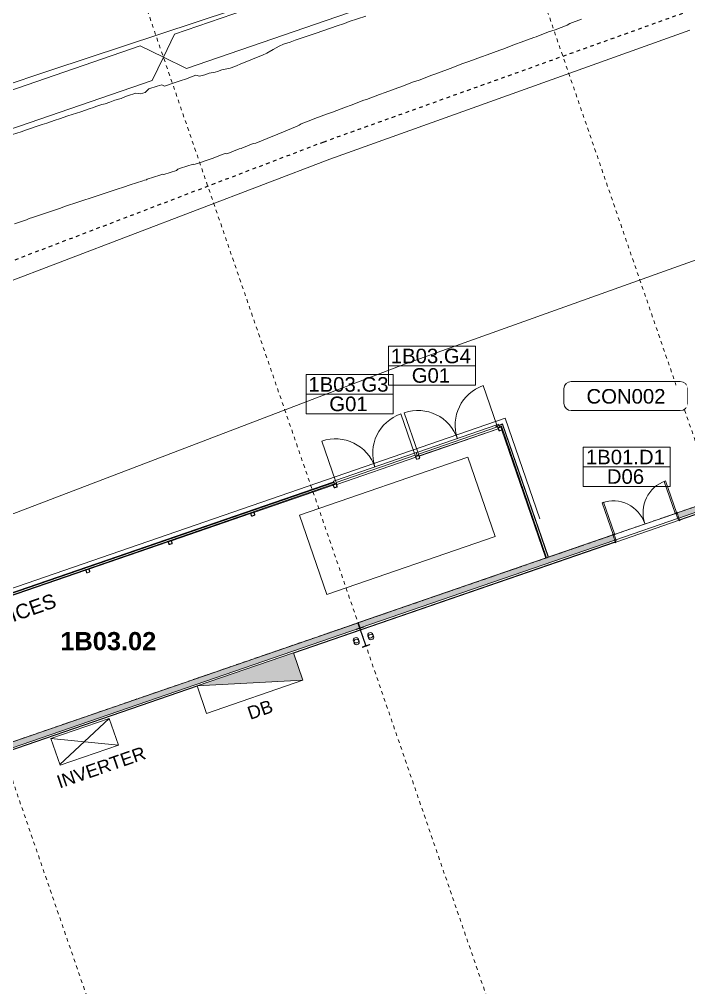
# Model space of a CAD drawing. Header units: metres. Extents: x -2477 to -2300, y 3875 to 4051.
# Drawn here: x -2429.96 to -2411.54, y 3998.58 to 4025.2 of the extents above; entities that cross this region are included whole.
import ezdxf

# ---------------------------------------------------------------- set-up
doc = ezdxf.new("R2010")
doc.units = ezdxf.units.M
for name, pattern in [('BOUNDARY Tighter', [0.008, 0.004, -0.002, 0, -0.002]), ('Grid Line', [0.021, 0.012, -0.003, 0.003, -0.003]), ('Overhead', [0.004, 0.0025, -0.0015])]:
    doc.linetypes.add(name, pattern=pattern)
for name, color, linetype, lineweight in [('A-AREA-IDEN', 2, 'Continuous', 5), ('A-DETL', 90, 'Continuous', 13), ('A-DETL-GENF', 92, 'Continuous', 5), ('A-DOOR', 31, 'Continuous', 5), ('A-DOOR-FRAM', 31, 'Continuous', 5), ('A-DOOR-IDEN', 31, 'Continuous', 5), ('A-FLOR', 192, 'Continuous', 5), ('A-FLOR-IDEN', 11, 'Continuous', 5), ('A-FLOR-OVHD', 1, 'Overhead', 5), ('A-GENM', 13, 'Continuous', 5), ('A-GLAZ-CWMG', 51, 'Continuous', 5), ('A-WALL', 113, 'Continuous', 5), ('A-WALL-FNSH', 113, 'Continuous', 13), ('A-WALL-PATT', 111, 'Continuous', 13), ('C-TOPO', 7, 'Continuous', 5), ('C-TOPO-MAJR', 7, 'Continuous', 20), ('C-TOPO-MINR', 7, 'Continuous', 5), ('G-ANNO-TEXT', 231, 'Continuous', 5), ('P-SANR-FIXT', 6, 'Continuous', 5), ('S-BEAM', 12, 'Continuous', 5), ('S-COLS', 52, 'Continuous', 5), ('S-GRID', 1, 'Continuous', 5)]:
    doc.layers.add(name, color=color, linetype=linetype, lineweight=lineweight)
doc.styles.add('Arial_1', font='arial.ttf', dxfattribs={"height": 0.36})
doc.styles.add('Arial_3', font='arial.ttf', dxfattribs={"height": 0.4})
doc.styles.add('Arial_B_1', font='arialbd.ttf', dxfattribs={"height": 0.5})

# ---------------------------------------------------------------- blocks, each defined once
blk = doc.blocks.new('Door-Hinge-Double EXTERNAL - 2040x920x920x40-Solid Core-Metal Frame-Double Rebate Wraparound GRILLE-3531441-GA - Part A')
at = {"layer": 'A-DOOR'}
for p, q in [((-0.921, 0.1195), (-0.921, 1.0395)), ((-0.921, 1.0395), (-0.881, 1.0395)), ((-0.881, 1.0395), (-0.881, 0.1195)), ((0.921, 1.0395), (0.881, 1.0395)), ((0.881, 1.0395), (0.881, 0.1195)), ((0.921, 0.1195), (0.921, 1.0395)), ((-0.881, 0.1195), (-0.921, 0.1195)), ((0.881, 0.1195), (0.921, 0.1195))]:
    blk.add_line(p, q, dxfattribs=at)
for centre, start, end in [((-0.921, 0.1195), 360, 90), ((0.921, 0.1195), 90, 180)]:
    blk.add_arc(centre, 0.92, start, end, dxfattribs=at)
blk = doc.blocks.new('X_Door-Frame-Metal - Standard-3351378-GA - Part A')
at = {"layer": 'A-DOOR-FRAM'}
for p, q in [((-0.923, 0.1195), (-0.943, 0.1195)), ((-0.943, 0.1195), (-0.943, 0.1055)), ((-0.943, 0.1055), (-0.928, 0.1055)), ((-0.941, 0.1075), (-0.941, 0.1175)), ((-0.941, 0.1175), (-0.925, 0.1175)), ((-0.941, 0.1175), (-0.941, 0.1075)), ((-0.928, 0.1075), (-0.941, 0.1075)), ((-0.928, 0.1055), (-0.928, 0.1075)), ((-0.925, 0.1175), (-0.925, 0.0765)), ((-0.925, 0.0765), (-0.9, 0.0765)), ((-0.923, 0.0785), (-0.923, 0.1195)), ((-0.898, 0.0785), (-0.923, 0.0785)), ((-0.9, 0.0765), (-0.9, -0.0765)), ((-0.898, -0.0785), (-0.898, 0.0785)), ((0.923, 0.0785), (0.898, 0.0785)), ((0.898, 0.0785), (0.898, -0.0785)), ((0.9, -0.0765), (0.9, 0.0765)), ((0.9, 0.0765), (0.925, 0.0765)), ((0.943, 0.1195), (0.923, 0.1195)), ((0.923, 0.1195), (0.923, 0.0785)), ((0.925, 0.0765), (0.925, 0.1175)), ((0.925, 0.1175), (0.941, 0.1175)), ((0.941, 0.1075), (0.928, 0.1075)), ((0.928, 0.1075), (0.928, 0.1055)), ((0.928, 0.1055), (0.943, 0.1055)), ((0.941, 0.1175), (0.941, 0.1075)), ((0.941, 0.1075), (0.941, 0.1175)), ((0.943, 0.1055), (0.943, 0.1195)), ((-0.928, -0.1055), (-0.943, -0.1055)), ((-0.943, -0.1055), (-0.943, -0.1195)), ((-0.943, -0.1195), (-0.923, -0.1195)), ((-0.941, -0.1075), (-0.928, -0.1075)), ((-0.941, -0.1175), (-0.941, -0.1075)), ((-0.941, -0.1075), (-0.941, -0.1175)), ((-0.925, -0.1175), (-0.941, -0.1175)), ((-0.928, -0.1075), (-0.928, -0.1055)), ((-0.9, -0.0765), (-0.925, -0.0765)), ((-0.925, -0.0765), (-0.925, -0.1175)), ((-0.923, -0.1195), (-0.923, -0.0785)), ((-0.923, -0.0785), (-0.898, -0.0785)), ((0.898, -0.0785), (0.923, -0.0785)), ((0.925, -0.0765), (0.9, -0.0765)), ((0.923, -0.0785), (0.923, -0.1195)), ((0.923, -0.1195), (0.943, -0.1195)), ((0.925, -0.1175), (0.925, -0.0765)), ((0.941, -0.1175), (0.925, -0.1175)), ((0.943, -0.1055), (0.928, -0.1055)), ((0.928, -0.1055), (0.928, -0.1075)), ((0.928, -0.1075), (0.941, -0.1075)), ((0.941, -0.1075), (0.941, -0.1175)), ((0.941, -0.1175), (0.941, -0.1075)), ((0.943, -0.1195), (0.943, -0.1055))]:
    blk.add_line(p, q, dxfattribs=at)
blk = doc.blocks.new('Mechanical - Condensers - Mechanical - Condensers-1249279-GA - Part A')
at = {"layer": 'A-GENM', "lineweight": 13}
for p, q in [((-2417.617, 4013.162), (-2422.251, 4011.566)), ((-2416.869, 4010.987), (-2417.617, 4013.162)), ((-2422.251, 4011.566), (-2421.502, 4009.392)), ((-2421.502, 4009.392), (-2416.869, 4010.987))]:
    blk.add_line(p, q, dxfattribs=at)
blk = doc.blocks.new('Downpipe - Straight - 01 - 150D-1616291-GA - Part A')
at = {"layer": 'P-SANR-FIXT'}
for start, end in [(0, 180), (360, 180), (180, 0), (180, 360)]:
    blk.add_arc((-0.04, 0.1), 0.075, start, end, dxfattribs=at)
blk = doc.blocks.new('Downpipe - Straight - 01 - 150D-1616292-GA - Part A')
at = {"layer": 'P-SANR-FIXT'}
for start, end in [(360, 180), (0, 180), (180, 360), (180, 0)]:
    blk.add_arc((-0.04, -0.1), 0.075, start, end, dxfattribs=at)
blk = doc.blocks.new('Downpipe - L Spreader - Default-3252010-GA - Part A')
at = {"layer": 'P-SANR-FIXT'}
for start, end in [(0, 180), (180, 0)]:
    blk.add_arc((-0.04, 0.15), 0.075, start, end, dxfattribs=at)
blk = doc.blocks.new('Downpipe - L Spreader - Default-3251983-GA - Part A')
at = {"layer": 'P-SANR-FIXT'}
for start, end in [(360, 180), (180, 360)]:
    blk.add_arc((-0.04, -0.15), 0.075, start, end, dxfattribs=at)
blk = doc.blocks.new('Structural Framing 3 - Structural Framing 1-1636859-GA - Part A')
at = {"layer": 'S-BEAM', "lineweight": 13}
for p, q in [((-2420.491, 4008.502), (-2420.689, 4008.434)), ((-2420.689, 4008.434), (-2420.685, 4008.421)), ((-2420.685, 4008.421), (-2420.604, 4008.449)), ((-2420.586, 4008.44), (-2420.432, 4007.992)), ((-2420.423, 4007.996), (-2420.577, 4008.443)), ((-2420.568, 4008.461), (-2420.487, 4008.489)), ((-2420.487, 4008.489), (-2420.491, 4008.502)), ((-2420.44, 4007.975), (-2420.521, 4007.947)), ((-2420.521, 4007.947), (-2420.517, 4007.934)), ((-2420.517, 4007.934), (-2420.319, 4008.002)), ((-2420.324, 4008.015), (-2420.405, 4007.987)), ((-2420.319, 4008.002), (-2420.324, 4008.015))]:
    blk.add_line(p, q, dxfattribs=at)
for centre, start, end in [((-2420.599, 4008.436), 19.0004, 109.0004), ((-2420.564, 4008.448), 109.0004, 199.0004), ((-2420.445, 4007.988), 289.0004, 19.0004), ((-2420.409, 4008), 199.0004, 289.0004)]:
    blk.add_arc(centre, 0.014, start, end, dxfattribs=at)
blk = doc.blocks.new('Rectangular Mullion - LVR002 - Swaged Louvre-3470639-GA - Part A')
at = {"layer": 'A-GLAZ-CWMG'}
for p, q in [((-2432.632, 4008.525), (-2421.286, 4012.432)), ((-2421.325, 4012.397), (-2423.503, 4011.647)), ((-2421.28, 4012.413), (-2421.315, 4012.401)), ((-2421.3, 4012.472), (-2421.286, 4012.432)), ((-2421.286, 4012.432), (-2421.284, 4012.427)), ((-2421.281, 4012.419), (-2421.28, 4012.413)), ((-2423.594, 4011.616), (-2425.773, 4010.866)), ((-2423.513, 4011.644), (-2423.585, 4011.619)), ((-2425.863, 4010.835), (-2428.042, 4010.085)), ((-2425.782, 4010.863), (-2425.854, 4010.838)), ((-2428.133, 4010.053), (-2430.311, 4009.303)), ((-2428.051, 4010.081), (-2428.123, 4010.057)), ((-2430.402, 4009.272), (-2432.58, 4008.522)), ((-2430.321, 4009.3), (-2430.392, 4009.275)), ((-2432.59, 4008.519), (-2432.625, 4008.506))]:
    blk.add_line(p, q, dxfattribs=at)
blk = doc.blocks.new('Rectangular Mullion - LVR002 - Swaged Louvre-V157-GA - Part A')
at = {"layer": 'A-GLAZ-CWMG'}
for p, q in [((-2421.301, 4012.476), (-2432.673, 4008.56)), ((-2432.672, 4008.556), (-2421.3, 4012.472)), ((-2432.65, 4008.579), (-2421.304, 4012.485)), ((-2421.304, 4012.485), (-2421.301, 4012.476)), ((-2421.3, 4012.472), (-2421.301, 4012.476)), ((-2432.673, 4008.56), (-2432.672, 4008.556))]:
    blk.add_line(p, q, dxfattribs=at)
blk = doc.blocks.new('Rectangular Mullion - LVR002 - Swaged Louvre-3391566-GA - Part A')
at = {"layer": 'A-GLAZ-CWMG'}
for p, q in [((-2416.684, 4013.918), (-2416.708, 4013.987)), ((-2416.696, 4014.013), (-2415.45, 4010.396)), ((-2415.469, 4010.39), (-2416.681, 4013.909))]:
    blk.add_line(p, q, dxfattribs=at)
blk = doc.blocks.new('Rectangular Mullion - LVR002 - Swaged Louvre-V158-GA - Part A')
at = {"layer": 'A-GLAZ-CWMG'}
for p, q in [((-2416.667, 4014.072), (-2416.669, 4014.067)), ((-2416.669, 4014.067), (-2415.41, 4010.41)), ((-2415.406, 4010.411), (-2416.667, 4014.072)), ((-2416.661, 4014.085), (-2415.397, 4010.414)), ((-2415.41, 4010.41), (-2415.406, 4010.411))]:
    blk.add_line(p, q, dxfattribs=at)
blk = doc.blocks.new('aba - Structural Column - Steel - SHS - SHS100x100x9-3123692-GA - Part A')
at = {"layer": 'S-COLS', "lineweight": 15}
for p, q in [((-0.05, 0.0275), (-0.05, -0.0275)), ((-0.041, -0.0275), (-0.041, 0.0275)), ((0.0275, 0.05), (-0.0275, 0.05)), ((-0.0275, 0.041), (0.0275, 0.041)), ((0.041, 0.0275), (0.041, -0.0275)), ((0.05, -0.0275), (0.05, 0.0275)), ((0.0275, -0.041), (-0.0275, -0.041)), ((-0.0275, -0.05), (0.0275, -0.05))]:
    blk.add_line(p, q, dxfattribs=at)
for centre, radius, start, end in [((-0.0275, 0.0275), 0.0225, 90, 180), ((-0.0275, 0.0275), 0.0135, 90, 180), ((0.0275, 0.0275), 0.0225, 360, 90), ((0.0275, 0.0275), 0.0135, 0, 90), ((-0.0275, -0.0275), 0.0225, 180, 270), ((-0.0275, -0.0275), 0.0135, 180, 270), ((0.0275, -0.0275), 0.0135, 270, 0), ((0.0275, -0.0275), 0.0225, 270, 360)]:
    blk.add_arc(centre, radius, start, end, dxfattribs=at)
blk = doc.blocks.new('aba - Structural Column - Steel - SHS - SHS100x100x9-V165-GA - Part A')
at = {"layer": 'S-COLS', "lineweight": 15}
for p, q in [((-0.05, 0.018), (-0.05, -0.028)), ((-0.041, -0.028), (-0.041, 0.027)), ((0.027, 0.05), (-0.028, 0.05)), ((-0.028, 0.041), (0.027, 0.041)), ((0.041, 0.027), (0.041, -0.028)), ((0.05, -0.028), (0.05, 0.027)), ((0.027, -0.041), (-0.028, -0.041)), ((-0.028, -0.05), (0.027, -0.05))]:
    blk.add_line(p, q, dxfattribs=at)
for centre, radius, start, end in [((-0.028, 0.027), 0.0225, 90, 176.1889), ((-0.028, 0.027), 0.0135, 90, 180), ((0.027, 0.027), 0.0225, 360, 90), ((0.027, 0.027), 0.0135, 0, 90), ((-0.028, -0.028), 0.0225, 180, 270), ((-0.028, -0.028), 0.0135, 180, 270), ((0.027, -0.028), 0.0225, 270, 360), ((0.027, -0.028), 0.0135, 270, 0)]:
    blk.add_arc(centre, radius, start, end, dxfattribs=at)
blk = doc.blocks.new('Rectangular Mullion - LVR002 - Swaged Louvre-3391567-GA - Part A')
at = {"layer": 'A-GLAZ-CWMG'}
for p, q in [((-2416.833, 4013.988), (-2416.839, 4014.008)), ((-2416.747, 4013.995), (-2416.696, 4014.013)), ((-2416.708, 4013.987), (-2416.741, 4013.976))]:
    blk.add_line(p, q, dxfattribs=at)
blk = doc.blocks.new('Rectangular Mullion - LVR002 - Swaged Louvre-V173-GA - Part A')
at = {"layer": 'A-GLAZ-CWMG'}
for p, q in [((-2416.844, 4014.021), (-2416.813, 4014.032)), ((-2416.841, 4014.012), (-2416.844, 4014.021)), ((-2416.667, 4014.072), (-2416.841, 4014.012)), ((-2416.841, 4014.012), (-2416.839, 4014.008)), ((-2416.839, 4014.008), (-2416.669, 4014.067)), ((-2416.766, 4014.048), (-2416.661, 4014.085)), ((-2416.669, 4014.067), (-2416.667, 4014.072))]:
    blk.add_line(p, q, dxfattribs=at)
blk = doc.blocks.new('Curtain_Wall_Louvre_DoubleDoor - Louvre Double Door-3474384-GA - Part A')
at = {"layer": 'A-DOOR'}
for p, q in [((-1.15, 0.065), (-1.15, 0.067)), ((-1.15, 0.067), (1.15, 0.067)), ((-1.15, 0.008), (-1.15, 0.065)), ((-1.15, 0.065), (1.15, 0.065)), ((1.15, 0.008), (-1.15, 0.008)), ((1.15, 0.067), (1.15, 0.065)), ((1.15, 0.065), (1.15, 0.008)), ((-1.15, -0.042), (-1.15, -1.192)), ((1.15, -0.042), (1.15, -1.192))]:
    blk.add_line(p, q, dxfattribs=at)
for centre, start, end in [((-1.15, -0.042), 270, 0), ((1.15, -0.042), 180, 270)]:
    blk.add_arc(centre, 1.15, start, end, dxfattribs=at)
blk = doc.blocks.new('Rectangular Mullion - 50x100mm-3466163-GA - Part A')
at = {"layer": 'A-GLAZ-CWMG'}
blk.add_line((-2407.16, 4017.381), (-2404.986, 4018.129), dxfattribs=at)
blk = doc.blocks.new('Rectangular Mullion - 50x100mm-V176-GA - Part A')
at = {"layer": 'A-GLAZ-CWMG'}
for p, q in [((-0.05, 0.05), (0, 0.05)), ((-0.05, -0.008), (-0.05, 0.05)), ((0, 0.05), (0, -0.035)), ((0, -0.05), (-0.037, -0.05)), ((0, -0.044), (0, -0.05))]:
    blk.add_line(p, q, dxfattribs=at)
blk = doc.blocks.new('Rectangular Mullion - 50x100mm-V177-GA - Part A')
at = {"layer": 'A-GLAZ-CWMG'}
for p, q in [((0, 0.05), (-0.05, 0.05)), ((-0.05, 0.05), (-0.05, -0.008)), ((0, -0.035), (0, 0.05)), ((-0.038, -0.05), (0, -0.05)), ((0, -0.05), (0, -0.044))]:
    blk.add_line(p, q, dxfattribs=at)
blk = doc.blocks.new('Curtain_Wall_Louvre_DoubleDoor - Louvre Double Door-3474538-GA - Part A')
at = {"layer": 'A-DOOR'}
for p, q in [((-1.15, 0.065), (-1.15, 0.067)), ((-1.15, 0.067), (1.15, 0.067)), ((-1.15, 0.008), (-1.15, 0.065)), ((-1.15, 0.065), (1.15, 0.065)), ((1.15, 0.008), (-1.15, 0.008)), ((1.15, 0.067), (1.15, 0.065)), ((1.15, 0.065), (1.15, 0.008)), ((-1.15, -0.042), (-1.15, -1.192)), ((1.15, -0.042), (1.15, -1.192))]:
    blk.add_line(p, q, dxfattribs=at)
for centre, start, end in [((-1.15, -0.042), 270, 0), ((1.15, -0.042), 180, 270)]:
    blk.add_arc(centre, 1.15, start, end, dxfattribs=at)
blk = doc.blocks.new('Rectangular Mullion - 50x100mm-3470303-GA - Part A')
at = {"layer": 'A-GLAZ-CWMG'}
blk.add_line((-2391.276, 4022.85), (-2389.101, 4023.599), dxfattribs=at)
blk = doc.blocks.new('Rectangular Mullion - 50x100mm-3397065-GA - Part A')
at = {"layer": 'A-GLAZ-CWMG'}
for p, q in [((-0.05, 0.05), (0, 0.05)), ((-0.05, -0.008), (-0.05, 0.05)), ((0, 0.05), (0, -0.035)), ((0, -0.05), (-0.038, -0.05)), ((0, -0.044), (0, -0.05))]:
    blk.add_line(p, q, dxfattribs=at)
blk = doc.blocks.new('Dimension - Grids _2D_ - 1-200-1063973-GA - Part A')
at = {"layer": 'A-DETL-GENF'}
for p, q in [((-4.523, 0.5), (-5.023, 0)), ((-5.023, 0), (-4.523, 0.5)), ((4.877, 0.5), (-4.523, 0.5)), ((-4.523, 0.5), (4.877, 0.5)), ((5.377, 0), (4.877, 0.5)), ((5.377, 0), (4.877, 0.5)), ((-5.023, 0), (-4.523, -0.5)), ((-5.023, 0), (-4.523, -0.5)), ((4.877, -0.5), (5.377, 0)), ((5.377, 0), (4.877, -0.5)), ((-4.523, -0.5), (4.877, -0.5)), ((-4.523, -0.5), (4.877, -0.5))]:
    blk.add_line(p, q, dxfattribs=at)
blk = doc.blocks.new('Floor Tag - Wall Tag 17W-1171940-GA - Part A')
at = {"layer": 'A-FLOR-IDEN'}
for p, q in [((0.0075, 0.002), (-0.0075, 0.002)), ((-0.0085, 0.001), (-0.0085, -0.001)), ((0.0085, -0.001), (0.0085, 0.001)), ((-0.0075, -0.002), (0.0075, -0.002))]:
    blk.add_line(p, q, dxfattribs=at)
for centre, start, end in [((-0.0075, 0.001), 90, 180), ((0.0075, 0.001), 360, 90), ((-0.0075, -0.001), 180, 270), ((0.0075, -0.001), 270, 0)]:
    blk.add_arc(centre, 0.001, start, end, dxfattribs=at)
blk = doc.blocks.new('AA_DOOR_MARK _ TYPE MARK_HA2 - Mark _ Type Mark-1751130-GA - Part A')
at = {"layer": 'A-DOOR-IDEN'}
for p, q in [((0.00597, 0.0027), (-0.006, 0.0027)), ((-0.006, 0.0027), (-0.006, 0)), ((0.00597, 0), (0.00597, 0.0027)), ((0.00597, 0), (-0.006, 0)), ((0.00597, -0.0027), (0.00597, 0)), ((-0.006, 0), (0.00597, 0)), ((-0.006, 0), (-0.006, -0.0027)), ((-0.006, -0.0027), (0.00597, -0.0027))]:
    blk.add_line(p, q, dxfattribs=at)

msp = doc.modelspace()

# ---------------------------------------------------------------- hatches: boundary and pattern name
at = {"layer": 'A-DETL-GENF'}
msp.add_hatch(color=7, dxfattribs=at).paths.add_polyline_path([(-2425.0662, 4006.8734), (-2422.1583, 4007.0286), (-2422.4187, 4007.7851), (-2424.9493, 4006.9137)])
at = {"layer": 'A-WALL-PATT', "lineweight": 5}
h = msp.add_hatch(dxfattribs=at)
h.set_pattern_fill('FP_2', color=256, style=0, pattern_type=2)
h.set_pattern_definition([(50, (0, 0), (1.45712932, -0.12721804), [0.1524, -1.676]), (355, (0, 0), (-0.281945, 1.5283891), [0.12192, -1.341]), (100.451, (0.1215, -0.0106), (1.1754654, 1.40045604), [0.12952, -1.425]), (46.184, (0, 0.4064), (2.1690393, -0.336383), [0.2286, -2.515]), (96.636, (0.1807, 0.3784), (1.8989447, 1.9797078), [0.19428, -2.137]), (351.184, (0, 0.4064), (1.8987952, 1.9793723), [0.18288, -2.012]), (21, (0.2032, 0.3048), (1.2127575, -0.81769772), [0.1524, -1.676]), (326, (0.2032, 0.3048), (0.4943831, 1.4734489), [0.12192, -1.341]), (71.451, (0.3043, 0.2366), (1.70703975, 0.65498953), [0.12952, -1.425]), (37.5, (0, 0), (0.02470865, 0.67643463), [0.06706, -1.258, 0.06706, -1.294, -1.346]), (37.5, (0, 0), (0.02470865, 0.67643463), [-2.686, 0.06706, -1.279]), (7.5, (0, 0), (0.5345543, 0.80143977), [0.06706, -0.70917, 0.06706, -1.227, -0.51308]), (7.5, (0, 0), (0.5345543, 0.80143977), [-2.071, 0.06706, -0.44602]), (327.5, (-0.45314, 0), (1.08472329, -0.04582854), [0.06706, -0.44094, 0.06706, -1.518, -2.103]), (327.5, (-0.45314, 0), (1.08472329, -0.04582854), [-2.093, 0.06706, -2.036]), (317.5, (-0.6563, 0), (1.18503097, 0.20341692), [0.06706, -0.59334, 0.06706, -0.98552, -1.494]), (317.5, (-0.6563, 0), (1.18503097, 0.20341692), [-1.713, 0.06706, -1.426])])
h.paths.add_polyline_path([(-2458.3605, 3995.4619), (-2450.0974, 3998.3072), (-2450.143, 3998.4396), (-2450.1557, 3998.4458), (-2458.4093, 3995.6037)])
h.paths.add_polyline_path([(-2450.0832, 3998.3121), (-2440.264, 4001.6932), (-2440.3096, 4001.8255), (-2440.3223, 4001.8317), (-2450.1226, 3998.4572), (-2450.1288, 3998.4444)])
h.paths.add_polyline_path([(-2440.2498, 4001.6981), (-2434.6557, 4003.6243), (-2434.7045, 4003.7661), (-2440.2892, 4001.8431), (-2440.2954, 4001.8304)])
h.paths.add_polyline_path([(-2432.8913, 4004.2318), (-2430.4306, 4005.0791), (-2430.4762, 4005.2115), (-2430.4889, 4005.2177), (-2432.9399, 4004.373), (-2432.9125, 4004.2931)])
h.paths.add_polyline_path([(-2430.4165, 4005.084), (-2420.5973, 4008.4651), (-2420.6429, 4008.5975), (-2420.6556, 4008.6037), (-2430.4558, 4005.2291), (-2430.462, 4005.2164)])
h.paths.add_polyline_path([(-2420.5831, 4008.47), (-2413.5778, 4010.8822), (-2413.6266, 4011.024), (-2420.6225, 4008.6151), (-2420.6287, 4008.6024), (-2420.5952, 4008.5051)])
h.paths.add_polyline_path([(-2411.8134, 4011.4897), (-2410.7639, 4011.8511), (-2410.8095, 4011.9835), (-2410.8222, 4011.9897), (-2411.862, 4011.6309), (-2411.8345, 4011.551)])
h.paths.add_polyline_path([(-2410.7497, 4011.856), (-2401.3081, 4015.1071), (-2401.3537, 4015.2394), (-2401.3664, 4015.2456), (-2406.7625, 4013.3876), (-2406.7565, 4013.3703), (-2408.3322, 4012.8277), (-2408.3382, 4012.845), (-2410.7891, 4012.0011), (-2410.7953, 4011.9884)])
h.paths.add_polyline_path([(-2401.294, 4015.1119), (-2391.853, 4018.3628), (-2391.8986, 4018.4952), (-2391.9113, 4018.5014), (-2401.3333, 4015.257), (-2401.3395, 4015.2443)])
h.paths.add_polyline_path([(-2391.8388, 4018.3677), (-2382.3978, 4021.6186), (-2382.4434, 4021.7509), (-2382.4561, 4021.7571), (-2391.8782, 4018.5128), (-2391.8844, 4018.5001)])
h.paths.add_polyline_path([(-2382.3836, 4021.6234), (-2371.8695, 4025.2438), (-2371.9183, 4025.3857), (-2382.423, 4021.7685), (-2382.4292, 4021.7558)])
h.paths.add_polyline_path([(-2370.1052, 4025.8514), (-2363.4875, 4028.1301), (-2363.5331, 4028.2624), (-2363.5458, 4028.2686), (-2370.1538, 4025.9925), (-2370.1263, 4025.9127)])
h.paths.add_polyline_path([(-2363.4733, 4028.1349), (-2356.7555, 4030.4481), (-2356.8044, 4030.5899), (-2363.5127, 4028.28), (-2363.5189, 4028.2673), (-2363.4813, 4028.1582)])
h.paths.add_polyline_path([(-2354.9912, 4031.0556), (-2353.9417, 4031.417), (-2353.9905, 4031.5588), (-2355.0398, 4031.1968), (-2355.0123, 4031.1169)])
h = msp.add_hatch(dxfattribs=at)
h.set_pattern_fill('FP_1', color=256, style=0, pattern_type=2)
h.set_pattern_definition([(0, (0, 0), (0.8128, 0.2032), [0.06706, -0.54254, 0.06706, -0.54254, -3.251]), (0, (0, 0), (0.8128, 0.2032), [-1.219, 0.06706, -1.152, 0.06706, -0.54254, -1.422]), (0, (0, 0), (0.8128, 0.2032), [-3.048, 0.06706, -0.33934, 0.06706, -0.94894]), (120, (0.3048, 0.1016), (-0.582376362, 0.602305448), [0.06706, -0.54254, 0.06706, -0.54254, -3.251]), (120, (0.3048, 0.1016), (-0.582376362, 0.602305448), [-1.219, 0.06706, -1.152, 0.06706, -0.54254, -1.422]), (120, (0.3048, 0.1016), (-0.582376362, 0.602305448), [-3.048, 0.06706, -0.33934, 0.06706, -0.94894]), (240, (0.4064, 0.508), (-0.230423638, -0.805505448), [0.06706, -0.54254, 0.06706, -0.54254, -3.251]), (240, (0.4064, 0.508), (-0.230423638, -0.805505448), [-1.219, 0.06706, -1.152, 0.06706, -0.54254, -1.422]), (240, (0.4064, 0.508), (-0.230423638, -0.805505448), [-3.048, 0.06706, -0.33934, 0.06706, -0.94894])])
h.paths.add_polyline_path([(-2458.3413, 3995.4061), (-2458.2498, 3995.4376), (-2458.2527, 3995.4461), (-2458.3442, 3995.4146)])
h.paths.add_polyline_path([(-2458.0607, 3995.5027), (-2434.6367, 4003.5692), (-2434.641, 4003.5765), (-2437.7191, 4002.5166), (-2458.0636, 3995.5112)])
h.paths.add_polyline_path([(-2432.8721, 4004.1761), (-2425.0632, 4006.8649), (-2425.0662, 4006.8734), (-2432.8751, 4004.1846), (-2432.8729, 4004.1784)])
h.paths.add_polyline_path([(-2422.4158, 4007.7765), (-2413.5588, 4010.8271), (-2413.5631, 4010.8344), (-2422.4187, 4007.7851), (-2422.4171, 4007.7805)])
h.paths.add_polyline_path([(-2411.7942, 4011.4339), (-2371.8505, 4025.1887), (-2371.8549, 4025.196), (-2411.7971, 4011.4424), (-2411.795, 4011.4362)])
h.paths.add_polyline_path([(-2370.0859, 4025.7956), (-2356.7366, 4030.393), (-2356.7409, 4030.4003), (-2356.8434, 4030.365), (-2370.0889, 4025.8041), (-2370.0867, 4025.7979)])
h.paths.add_polyline_path([(-2354.972, 4030.9998), (-2353.9225, 4031.3612), (-2353.9254, 4031.3697), (-2354.9749, 4031.0084), (-2354.9728, 4031.0022)])

# ---------------------------------------------------------------- linework, layer by layer
at = {"layer": 'A-DETL', "linetype": 'BOUNDARY Tighter', "lineweight": 25}
for p, q in [((-2388.3643, 4033.7254), (-2421.5847, 4021.8293)), ((-2421.5847, 4021.8293), (-2439.332, 4015.0567))]:
    msp.add_line(p, q, dxfattribs=at)
at = {"layer": 'A-DETL', "lineweight": 5}
for p, q in [((-2422.4187, 4007.7851), (-2425.0662, 4006.8734)), ((-2422.1583, 4007.0286), (-2422.4187, 4007.7851)), ((-2425.0662, 4006.8734), (-2422.1583, 4007.0286)), ((-2424.8057, 4006.117), (-2422.1583, 4007.0286)), ((-2425.0662, 4006.8734), (-2424.8057, 4006.117)), ((-2427.4845, 4005.9821), (-2429.0933, 4005.4282)), ((-2428.8466, 4004.7116), (-2427.4845, 4005.9821)), ((-2427.2306, 4005.2446), (-2427.4845, 4005.9821)), ((-2427.2306, 4005.2446), (-2429.0933, 4005.4282)), ((-2429.0933, 4005.4282), (-2428.8394, 4004.6907)), ((-2427.2306, 4005.2446), (-2428.8394, 4004.6907))]:
    msp.add_line(p, q, dxfattribs=at)
at = {"layer": 'A-FLOR'}
for p, q in [((-2421.4112, 4021.3603), (-2411.5112, 4024.9055)), ((-2439.1329, 4014.5975), (-2421.4112, 4021.3603)), ((-2419.33, 4015.7325), (-2409.8688, 4019.1205)), ((-2436.7444, 4009.0869), (-2419.33, 4015.7325)), ((-2416.5871, 4014.2351), (-2448.8103, 4003.1395)), ((-2415.6338, 4011.4666), (-2416.5871, 4014.2351)), ((-2411.8465, 4011.4783), (-2413.5447, 4010.8936)), ((-2411.8134, 4011.4897), (-2411.845, 4011.4788)), ((-2413.5462, 4010.8931), (-2413.5778, 4010.8822)), ((-2420.6225, 4008.6151), (-2420.6556, 4008.6037))]:
    msp.add_line(p, q, dxfattribs=at)
at = {"layer": 'A-FLOR-OVHD'}
msp.add_line((-2458.2706, 3995.6515), (-2354.0747, 4031.5299), dxfattribs=at)
at = {"layer": 'A-WALL'}
for p, q in [((-2371.8532, 4025.1966), (-2411.7971, 4011.4424)), ((-2413.6171, 4011.0273), (-2411.8717, 4011.6283)), ((-2411.8698, 4011.6289), (-2411.8623, 4011.6315)), ((-2411.8037, 4011.4307), (-2413.5491, 4010.8297)), ((-2411.7942, 4011.4339), (-2411.8018, 4011.4313)), ((-2413.6266, 4011.024), (-2413.619, 4011.0266)), ((-2413.5615, 4010.8349), (-2422.4187, 4007.7851)), ((-2413.551, 4010.829), (-2413.5586, 4010.8264)), ((-2425.0662, 4006.8734), (-2432.8751, 4004.1846))]:
    msp.add_line(p, q, dxfattribs=at)
at = {"layer": 'A-WALL', "color": 250, "lineweight": 13}
for p, q in [((-2410.8222, 4011.9897), (-2411.8623, 4011.6315)), ((-2410.7639, 4011.8511), (-2411.8134, 4011.4897)), ((-2411.8623, 4011.6315), (-2411.8134, 4011.4897)), ((-2413.6266, 4011.024), (-2420.6225, 4008.6151)), ((-2413.5778, 4010.8822), (-2413.6266, 4011.024)), ((-2413.5778, 4010.8822), (-2420.5831, 4008.47)), ((-2420.6556, 4008.6037), (-2430.4558, 4005.2291)), ((-2420.6429, 4008.5975), (-2420.6556, 4008.6037)), ((-2420.5973, 4008.4651), (-2420.6429, 4008.5975)), ((-2420.6225, 4008.6151), (-2420.6287, 4008.6024)), ((-2420.6287, 4008.6024), (-2420.5831, 4008.47)), ((-2420.5973, 4008.4651), (-2430.4165, 4005.084))]:
    msp.add_line(p, q, dxfattribs=at)
at = {"layer": 'A-WALL', "color": 7}
for p, q in [((-2411.8134, 4011.4897), (-2411.7971, 4011.4424)), ((-2413.5615, 4010.8349), (-2413.5778, 4010.8822)), ((-2420.5831, 4008.47), (-2420.5973, 4008.4651))]:
    msp.add_line(p, q, dxfattribs=at)
at = {"layer": 'A-WALL-FNSH', "color": 7, "lineweight": 5}
for p, q in [((-2411.7942, 4011.4339), (-2371.8503, 4025.1881)), ((-2411.7971, 4011.4424), (-2411.7942, 4011.4339)), ((-2422.4158, 4007.7765), (-2413.5586, 4010.8264)), ((-2413.5586, 4010.8264), (-2413.5615, 4010.8349)), ((-2432.8721, 4004.1761), (-2425.0632, 4006.8649))]:
    msp.add_line(p, q, dxfattribs=at)
at = {"layer": 'C-TOPO'}
for p, q in [((-2429.0645, 4023.8139), (-2415.4252, 4028.3307)), ((-2435.5396, 4021.6696), (-2429.0645, 4023.8139))]:
    msp.add_line(p, q, dxfattribs=at)
at = {"layer": 'C-TOPO-MAJR', "color": 8, "lineweight": 15}
for p, q in [((-2421.0116, 4025.094), (-2420.8792, 4025.1447)), ((-2420.8792, 4025.1447), (-2420.4265, 4025.2946)), ((-2421.8225, 4024.8185), (-2421.3706, 4024.9682)), ((-2421.3706, 4024.9682), (-2421.2378, 4025.0191)), ((-2421.2378, 4025.0191), (-2421.0116, 4025.094)), ((-2422.691, 4024.517), (-2422.5029, 4024.5793)), ((-2422.5029, 4024.5793), (-2422.37, 4024.6304)), ((-2422.37, 4024.6304), (-2421.9559, 4024.7675)), ((-2421.9559, 4024.7675), (-2421.8225, 4024.8185)), ((-2423.1469, 4024.2711), (-2422.979, 4024.3707)), ((-2422.979, 4024.3707), (-2422.806, 4024.4701)), ((-2422.806, 4024.4701), (-2422.691, 4024.517)), ((-2423.8207, 4023.9974), (-2423.6071, 4024.084)), ((-2423.6071, 4024.084), (-2423.4834, 4024.1344)), ((-2423.4834, 4024.1344), (-2423.2689, 4024.2213)), ((-2423.2689, 4024.2213), (-2423.1469, 4024.2711)), ((-2424.5093, 4023.7665), (-2424.3853, 4023.8171)), ((-2424.3853, 4023.8171), (-2424.1586, 4023.8602)), ((-2424.1586, 4023.8602), (-2424.0323, 4023.9117)), ((-2424.0323, 4023.9117), (-2423.8207, 4023.9974)), ((-2425.6673, 4023.4693), (-2425.5362, 4023.5125)), ((-2425.5362, 4023.5125), (-2425.3631, 4023.5699)), ((-2425.3631, 4023.5699), (-2425.2469, 4023.6173)), ((-2425.2469, 4023.6173), (-2425.1015, 4023.6655)), ((-2425.1015, 4023.6655), (-2425.0058, 4023.6394)), ((-2425.0058, 4023.6394), (-2424.8592, 4023.674)), ((-2424.8592, 4023.674), (-2424.7374, 4023.7237)), ((-2424.7374, 4023.7237), (-2424.5677, 4023.7518)), ((-2424.5677, 4023.7518), (-2424.5093, 4023.7665)), ((-2426.4943, 4023.1955), (-2426.3947, 4023.2897)), ((-2426.3947, 4023.2897), (-2426.1652, 4023.3649)), ((-2426.1652, 4023.3649), (-2426.04, 4023.4061)), ((-2426.04, 4023.4061), (-2425.9655, 4023.3705)), ((-2425.9655, 4023.3705), (-2425.6673, 4023.4693)), ((-2427.4723, 4022.9245), (-2427.3324, 4022.9796)), ((-2427.3324, 4022.9796), (-2427.1551, 4023.0236)), ((-2427.1551, 4023.0236), (-2427.1028, 4023.0572)), ((-2427.1028, 4023.0572), (-2426.9788, 4023.098)), ((-2426.9788, 4023.098), (-2426.7489, 4023.1734)), ((-2426.7489, 4023.1734), (-2426.6244, 4023.1526)), ((-2426.6244, 4023.1526), (-2426.4943, 4023.1955)), ((-2428.269, 4022.6651), (-2428.0389, 4022.7429)), ((-2428.0389, 4022.7429), (-2427.9155, 4022.7835)), ((-2427.9155, 4022.7835), (-2427.8544, 4022.8027)), ((-2427.8544, 4022.8027), (-2427.6858, 4022.8612)), ((-2427.6858, 4022.8612), (-2427.5967, 4022.8835)), ((-2427.5967, 4022.8835), (-2427.4723, 4022.9245)), ((-2428.9751, 4022.4286), (-2428.8506, 4022.469)), ((-2428.8506, 4022.469), (-2428.6204, 4022.5468)), ((-2428.6204, 4022.5468), (-2428.3899, 4022.6247)), ((-2428.3899, 4022.6247), (-2428.269, 4022.6651)), ((-2429.7894, 4022.1543), (-2429.3278, 4022.3104)), ((-2429.3278, 4022.3104), (-2429.2057, 4022.3506)), ((-2429.2057, 4022.3506), (-2428.9751, 4022.4286)), ((-2430.1425, 4022.036), (-2429.9114, 4022.1141)), ((-2429.9114, 4022.1141), (-2429.7894, 4022.1543))]:
    msp.add_line(p, q, dxfattribs=at)
at = {"layer": 'C-TOPO-MINR', "color": 253}
for p, q in [((-2414.8097, 4025.0897), (-2414.4932, 4025.2102)), ((-2415.737, 4024.7269), (-2415.398, 4024.8581)), ((-2415.398, 4024.8581), (-2415.2119, 4024.9197)), ((-2415.2119, 4024.9197), (-2414.8881, 4025.0413)), ((-2414.8881, 4025.0413), (-2414.8097, 4025.0897)), ((-2416.3114, 4024.5192), (-2416.1469, 4024.5737)), ((-2416.1469, 4024.5737), (-2415.8024, 4024.7053)), ((-2415.8024, 4024.7053), (-2415.737, 4024.7269)), ((-2417.0843, 4024.2279), (-2416.7382, 4024.3602)), ((-2416.7382, 4024.3602), (-2416.6565, 4024.3873)), ((-2416.6565, 4024.3873), (-2416.3114, 4024.5192)), ((-2417.7545, 4023.9882), (-2417.5932, 4024.0416)), ((-2417.5932, 4024.0416), (-2417.2466, 4024.1742)), ((-2417.2466, 4024.1742), (-2417.0843, 4024.2279)), ((-2418.5299, 4023.6956), (-2418.1817, 4023.8238)), ((-2418.1817, 4023.8238), (-2418.1016, 4023.8503)), ((-2418.1016, 4023.8503), (-2417.7545, 4023.9882)), ((-2419.1167, 4023.4833), (-2418.9596, 4023.5353)), ((-2418.9596, 4023.5353), (-2418.6103, 4023.669)), ((-2418.6103, 4023.669), (-2418.5299, 4023.6956)), ((-2419.8957, 4023.189), (-2419.5449, 4023.3234)), ((-2419.5449, 4023.3234), (-2419.4664, 4023.3494)), ((-2419.4664, 4023.3494), (-2419.1167, 4023.4833)), ((-2420.8327, 4022.8421), (-2420.4802, 4022.9772)), ((-2420.4802, 4022.9772), (-2420.4029, 4023.0028)), ((-2420.4029, 4023.0028), (-2420.0515, 4023.1374)), ((-2420.0515, 4023.1374), (-2419.8957, 4023.189)), ((-2421.3402, 4022.6559), (-2420.9862, 4022.7912)), ((-2420.9862, 4022.7912), (-2420.8327, 4022.8421)), ((-2422.2007, 4022.3288), (-2421.8958, 4022.453)), ((-2421.8958, 4022.453), (-2421.8326, 4022.4739)), ((-2421.8326, 4022.4739), (-2421.48, 4022.6096)), ((-2421.48, 4022.6096), (-2421.3402, 4022.6559)), ((-2422.6221, 4022.1371), (-2422.3144, 4022.2624)), ((-2422.3144, 4022.2624), (-2422.2584, 4022.2956)), ((-2422.2584, 4022.2956), (-2422.2007, 4022.3288)), ((-2423.4523, 4021.7994), (-2423.1423, 4021.9257)), ((-2423.1423, 4021.9257), (-2423.0725, 4021.954)), ((-2423.0725, 4021.954), (-2423.0021, 4021.9825)), ((-2423.0021, 4021.9825), (-2422.6932, 4022.1083)), ((-2422.6932, 4022.1083), (-2422.6221, 4022.1371)), ((-2424.2206, 4021.5187), (-2423.9108, 4021.6451)), ((-2423.9108, 4021.6451), (-2423.8555, 4021.6542)), ((-2423.8555, 4021.6542), (-2423.8365, 4021.659)), ((-2423.8365, 4021.659), (-2423.5266, 4021.7853)), ((-2423.5266, 4021.7853), (-2423.4523, 4021.7994)), ((-2424.6545, 4021.3744), (-2424.3461, 4021.5004)), ((-2424.3461, 4021.5004), (-2424.299, 4021.5159)), ((-2424.299, 4021.5159), (-2424.2681, 4021.5075)), ((-2424.2681, 4021.5075), (-2424.2206, 4021.5187)), ((-2425.5246, 4021.107), (-2425.1797, 4021.2205)), ((-2425.1797, 4021.2205), (-2425.1554, 4021.2089)), ((-2425.1554, 4021.2089), (-2425.0582, 4021.2411)), ((-2425.0582, 4021.2411), (-2424.7102, 4021.3559)), ((-2424.7102, 4021.3559), (-2424.6545, 4021.3744)), ((-2426.4389, 4020.8063), (-2426.0971, 4020.9189)), ((-2426.0971, 4020.9189), (-2426.0201, 4020.9441)), ((-2426.0201, 4020.9441), (-2425.9784, 4020.9371)), ((-2425.9784, 4020.9371), (-2425.6333, 4021.051)), ((-2425.6333, 4021.051), (-2425.6004, 4021.0821)), ((-2425.6004, 4021.0821), (-2425.5246, 4021.107)), ((-2427.3532, 4020.5032), (-2427.0142, 4020.6149)), ((-2427.0142, 4020.6149), (-2426.9933, 4020.6214)), ((-2426.9933, 4020.6214), (-2426.9354, 4020.6415)), ((-2426.9354, 4020.6415), (-2426.9049, 4020.6491)), ((-2426.9049, 4020.6491), (-2426.5641, 4020.7614)), ((-2426.5641, 4020.7614), (-2426.5167, 4020.78)), ((-2426.5167, 4020.78), (-2426.4566, 4020.795)), ((-2426.4566, 4020.795), (-2426.4389, 4020.8063)), ((-2427.927, 4020.3106), (-2427.8462, 4020.3379)), ((-2427.8462, 4020.3379), (-2427.7653, 4020.3653)), ((-2427.7653, 4020.3653), (-2427.4331, 4020.4762)), ((-2427.4331, 4020.4762), (-2427.3532, 4020.5032)), ((-2428.8501, 4020.006), (-2428.6844, 4020.062)), ((-2428.6844, 4020.062), (-2428.3501, 4020.1722)), ((-2428.3501, 4020.1722), (-2428.2682, 4020.1998)), ((-2428.2682, 4020.1998), (-2427.927, 4020.3106)), ((-2429.5992, 4019.7585), (-2429.2675, 4019.8678)), ((-2429.2675, 4019.8678), (-2429.1837, 4019.8961)), ((-2429.1837, 4019.8961), (-2428.8501, 4020.006)), ((-2430.0947, 4019.5774), (-2429.7625, 4019.687)), ((-2429.7625, 4019.687), (-2429.6841, 4019.7299)), ((-2429.6841, 4019.7299), (-2429.5992, 4019.7585))]:
    msp.add_line(p, q, dxfattribs=at)
at = {"layer": 'S-GRID', "linetype": 'Grid Line'}
for p, q in [((-2339.5447, 4036.533), (-2476.7199, 3989.2988)), ((-2395.1489, 3966.5259), (-2416.7211, 4029.1747)), ((-2404.9823, 3963.14), (-2426.5545, 4025.7888)), ((-2414.8157, 3959.7541), (-2436.3879, 4022.4028))]:
    msp.add_line(p, q, dxfattribs=at)

# ---------------------------------------------------------------- block references
at = {"layer": 'A-DETL-GENF', "rotation": 19.00040712023049}
for p in [(-2421.2455, 4025.7977), (-2431.0789, 4022.4117)]:
    msp.add_blockref('Dimension - Grids _2D_ - 1-200-1063973-GA - Part A', p, dxfattribs=at)
at = {"layer": 'A-DOOR'}
for name, p, rotation in [('Curtain_Wall_Louvre_DoubleDoor - Louvre Double Door-3474538-GA - Part A', (-2417.8915, 4013.6324), 199.0004071201863), ('Curtain_Wall_Louvre_DoubleDoor - Louvre Double Door-3474384-GA - Part A', (-2420.1606, 4012.8511), 199.0004071201863), ('Door-Hinge-Double EXTERNAL - 2040x920x920x40-Solid Core-Metal Frame-Double Rebate Wraparound GRILLE-3531441-GA - Part A', (-2412.7104, 4011.229), 19.0004071202119)]:
    msp.add_blockref(name, p, dxfattribs=dict(at, rotation=rotation))
at = {"layer": 'A-DOOR-FRAM', "rotation": 19.0004071202119}
msp.add_blockref('X_Door-Frame-Metal - Standard-3351378-GA - Part A', (-2412.7104, 4011.229), dxfattribs=at)
at = {"layer": 'A-DOOR-IDEN', "xscale": 199.9999999999999, "yscale": 199.9999999999999, "zscale": 199.9999999999999}
for p in [(-2418.6, 4015.6801), (-2420.8692, 4014.8987), (-2413.2459, 4012.9008)]:
    msp.add_blockref('AA_DOOR_MARK _ TYPE MARK_HA2 - Mark _ Type Mark-1751130-GA - Part A', p, dxfattribs=at)
at = {"layer": 'A-FLOR-IDEN', "xscale": 199.9999999999999, "yscale": 199.9999999999999, "zscale": 199.9999999999999}
msp.add_blockref('Floor Tag - Wall Tag 17W-1171940-GA - Part A', (-2413.2755, 4014.8452), dxfattribs=at)
at = {"layer": 'A-GENM'}
msp.add_blockref('Mechanical - Condensers - Mechanical - Condensers-1249279-GA - Part A', (0, 0), dxfattribs=at)
at = {"layer": 'A-GLAZ-CWMG'}
for name, p in [('Rectangular Mullion - 50x100mm-3470303-GA - Part A', (-27.7196, -9.5448)), ('Rectangular Mullion - LVR002 - Swaged Louvre-V173-GA - Part A', (0, 0)), ('Rectangular Mullion - LVR002 - Swaged Louvre-3391567-GA - Part A', (0, 0)), ('Rectangular Mullion - LVR002 - Swaged Louvre-3391566-GA - Part A', (0, 0)), ('Rectangular Mullion - LVR002 - Swaged Louvre-V158-GA - Part A', (0, 0)), ('Rectangular Mullion - 50x100mm-3466163-GA - Part A', (-14.1041, -4.8566)), ('Rectangular Mullion - LVR002 - Swaged Louvre-V157-GA - Part A', (0, 0)), ('Rectangular Mullion - LVR002 - Swaged Louvre-3470639-GA - Part A', (0, 0))]:
    msp.add_blockref(name, p, dxfattribs=at)
at = {"layer": 'A-GLAZ-CWMG', "rotation": 19.00040712018626}
for p in [(-2416.7569, 4014.0231), (-2419.0262, 4013.2417)]:
    msp.add_blockref('Rectangular Mullion - 50x100mm-V177-GA - Part A', p, dxfattribs=at)
at = {"layer": 'A-GLAZ-CWMG', "extrusion": (0, 0, -1), "rotation": 340.9995928798138}
for name, p in [('Rectangular Mullion - 50x100mm-3397065-GA - Part A', (2419.0262, 4013.2417)), ('Rectangular Mullion - 50x100mm-V176-GA - Part A', (2421.295, 4012.4605))]:
    msp.add_blockref(name, p, dxfattribs=at)
at = {"layer": 'P-SANR-FIXT'}
for name, p, rotation in [('Downpipe - L Spreader - Default-3252010-GA - Part A', (-2420.2124, 4008.1376), 19.00040712024361), ('Downpipe - L Spreader - Default-3251983-GA - Part A', (-2420.6847, 4007.9749), 199.0004071202827), ('Downpipe - Straight - 01 - 150D-1616292-GA - Part A', (-2420.6847, 4007.9749), 199.0004071202827), ('Downpipe - Straight - 01 - 150D-1616291-GA - Part A', (-2420.2124, 4008.1376), 19.00040712024361)]:
    msp.add_blockref(name, p, dxfattribs=dict(at, rotation=rotation))
at = {"layer": 'S-BEAM'}
msp.add_blockref('Structural Framing 3 - Structural Framing 1-1636859-GA - Part A', (0, 0), dxfattribs=at)
at = {"layer": 'S-COLS', "lineweight": 15, "rotation": 19.00040712015785}
for name, p in [('aba - Structural Column - Steel - SHS - SHS100x100x9-V165-GA - Part A', (-2416.7297, 4013.9428)), ('aba - Structural Column - Steel - SHS - SHS100x100x9-V165-GA - Part A', (-2418.9989, 4013.1614)), ('aba - Structural Column - Steel - SHS - SHS100x100x9-3123692-GA - Part A', (-2421.2681, 4012.38)), ('aba - Structural Column - Steel - SHS - SHS100x100x9-3123692-GA - Part A', (-2423.5374, 4011.5986)), ('aba - Structural Column - Steel - SHS - SHS100x100x9-3123692-GA - Part A', (-2425.8066, 4010.8172)), ('aba - Structural Column - Steel - SHS - SHS100x100x9-3123692-GA - Part A', (-2428.0759, 4010.0359))]:
    msp.add_blockref(name, p, dxfattribs=at)

# ---------------------------------------------------------------- texts
at = {"layer": 'A-AREA-IDEN', "insert": (-2428.8313, 4008.3555), "char_height": 0.5, "width": 3.174682, "attachment_point": 1, "style": 'Arial_B_1'}
msp.add_mtext('1B03.02', dxfattribs=at)
at = {"layer": 'A-DOOR-IDEN', "char_height": 0.4, "attachment_point": 1, "style": 'Arial_3'}
for s, insert, width in [('1B03.G4', (-2419.7378, 4016.1469), 2.725737), ('G01', (-2419.1615, 4015.6116), 1.298734), ('1B03.G3', (-2422.0071, 4015.3655), 2.725737), ('G01', (-2421.4308, 4014.8302), 1.298734), ('1B01.D1', (-2414.3707, 4013.3676), 2.69367), ('D06', (-2413.7934, 4012.8323), 1.266666)]:
    msp.add_mtext(s, dxfattribs=dict(at, insert=insert, width=width))
at = {"layer": 'G-ANNO-TEXT', "color": 7, "attachment_point": 1}
for s, insert, char_height, width, rotation, style in [('ADDITIONAL SPACE FOR FITOUT SERVICES', (-2440.2663, 4005.5227), 0.4, 14.686915, 19.187, 'Arial_3'), ('DB', (-2423.724, 4006.279), 0.36, 0.833755, 19.00041, 'Arial_1'), ('INVERTER', (-2428.9671, 4004.3915), 0.36, 3.014345, 19.00041, 'Arial_1')]:
    msp.add_mtext(s, dxfattribs=dict(at, insert=insert, char_height=char_height, width=width, rotation=rotation, style=style))

# ---------------------------------------------------------------- next in the draw order: texts
at = {"layer": 'A-FLOR-IDEN', "insert": (-2414.3541, 4015.0376), "char_height": 0.4, "width": 2.677636, "attachment_point": 1, "style": 'Arial_3', "bg_fill": 3, "box_fill_scale": 1.25, "bg_fill_color": 256, "bg_fill_true_color": 13158600, "bg_fill_transparency": 0}
msp.add_mtext('CON002', dxfattribs=at)

doc.saveas('drawing.dxf')
